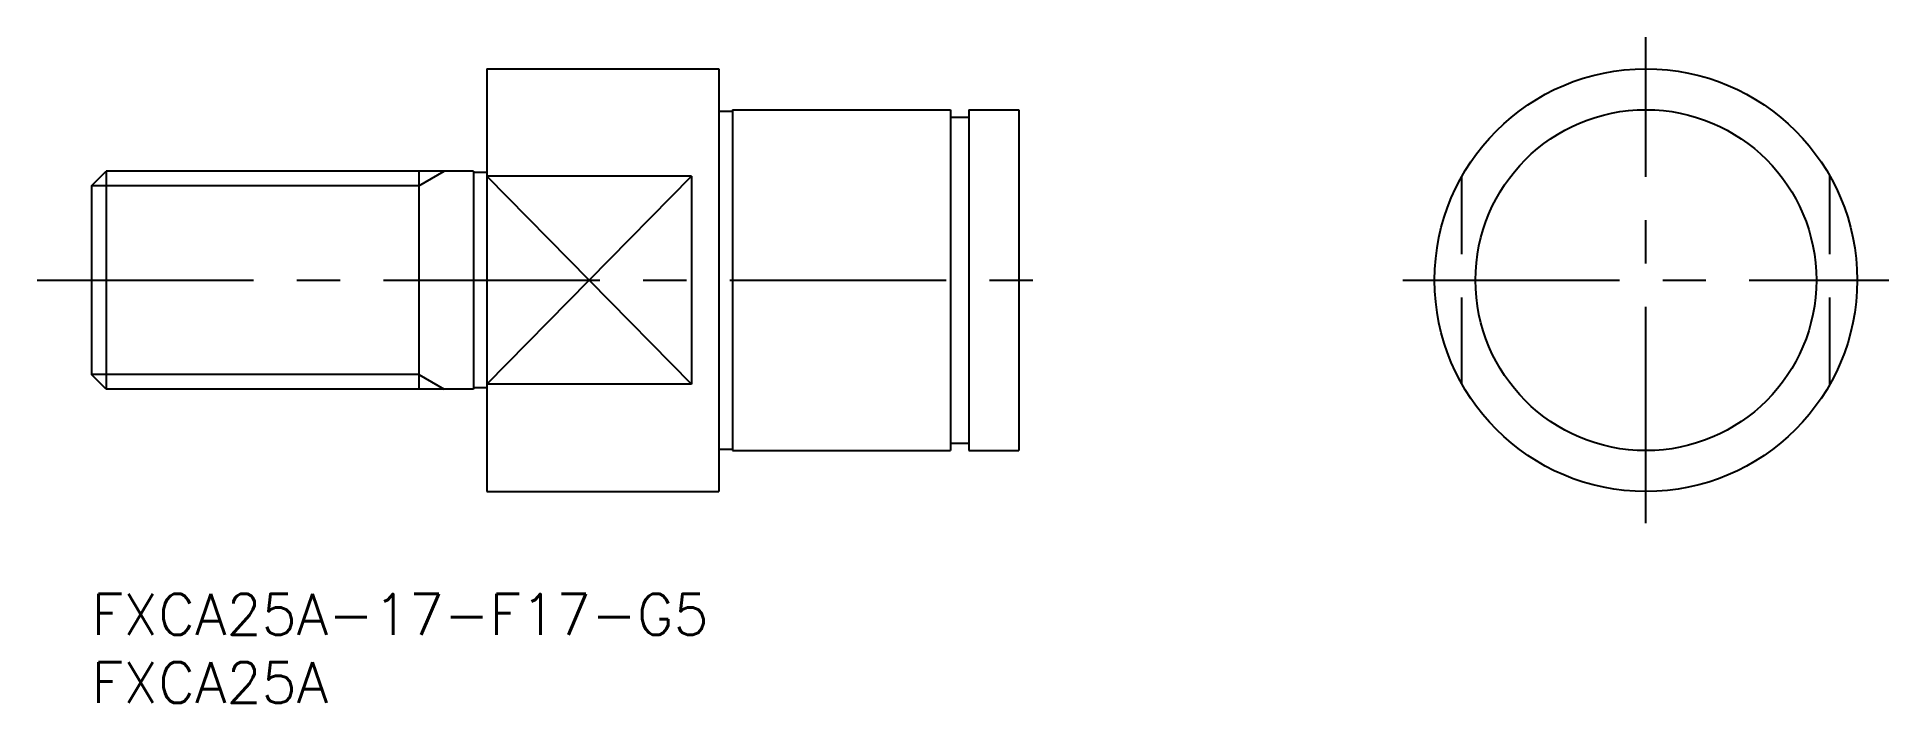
# Model space of a CAD drawing. Extents: x -4 to 132, y -8 to 41.
import ezdxf

# ---------------------------------------------------------------- set-up
doc = ezdxf.new("R2010")
doc.units = 0
doc.header["$LTSCALE"] = 0.5
doc.linetypes.add('CENTER', pattern=[50.8, 31.75, -6.35, 6.35, -6.35])
doc.linetypes.add('DASHED', pattern=[19.05, 12.7, -6.35])
for name, color, linetype in [('MSM_CENTER', 1, 'CENTER'), ('MSM_CONTINUOUS', 7, 'CONTINUOUS'), ('MSM_DASHED', 4, 'DASHED'), ('MSM_NARROW', 5, 'CONTINUOUS'), ('MSM_PART_NUMBER', 7, 'CONTINUOUS')]:
    doc.layers.add(name, color=color, linetype=linetype)
doc.styles.get("Standard").update_dxf_attribs({"font": 'txt.shx', "height": 3, "bigfont": 'bigfont.shx'})

# ---------------------------------------------------------------- blocks, each defined once
blk = doc.blocks.new('*U5')
at = {"layer": 'MSM_PART_NUMBER'}
blk.add_text('FXCA25A-17-F17-G5', height=3, dxfattribs=at).set_placement((0, -3))
blk = doc.blocks.new('*U6')
at = {"layer": 'MSM_PART_NUMBER'}
blk.add_text('FXCA25A', height=3, dxfattribs=at).set_placement((0, -8))

msp = doc.modelspace()

# ---------------------------------------------------------------- linework, layer by layer
at = {"layer": 'MSM_CENTER'}
for p, q in [((114, 5.18), (114, 40.82)), ((-4, 23), (71, 23)), ((96.18, 23), (131.82, 23))]:
    msp.add_line(p, q, dxfattribs=at)
at = {"layer": 'MSM_CONTINUOUS'}
for p, q in [((29, 38.5), (29, 7.5)), ((29, 38.5), (46, 38.5)), ((46, 38.5), (46, 7.5)), ((46, 35.4), (47, 35.4)), ((47, 35.5), (63, 35.5)), ((47, 35.5), (47, 10.5)), ((63, 35.5), (63, 10.5)), ((64.35, 35.5), (64.35, 10.5)), ((64.35, 35.5), (68, 35.5)), ((68, 35.5), (68, 10.5)), ((63, 34.95), (64.35, 34.95)), ((0, 29.92), (1.08, 31)), ((0, 29.92), (0, 16.08)), ((28, 31), (1.08, 31)), ((1.08, 31), (1.08, 15)), ((24, 31), (24, 15)), ((28, 31), (28, 15)), ((29, 30.9), (28, 30.9)), ((44, 30.62), (29, 30.62)), ((44, 30.62), (44, 15.38)), ((1.08, 15), (0, 16.08)), ((28, 15), (1.08, 15)), ((29, 15.1), (28, 15.1)), ((44, 15.38), (29, 15.38)), ((63, 11.05), (64.35, 11.05)), ((46, 10.6), (47, 10.6)), ((47, 10.5), (63, 10.5)), ((64.35, 10.5), (68, 10.5)), ((29, 7.5), (46, 7.5))]:
    msp.add_line(p, q, dxfattribs=at)
for radius in [15.5, 12.5]:
    msp.add_circle((114, 23), radius, dxfattribs=at)
at = {"layer": 'MSM_DASHED'}
for p, q in [((100.5, 15.38), (100.5, 30.62)), ((127.5, 15.38), (127.5, 30.62))]:
    msp.add_line(p, q, dxfattribs=at)
at = {"layer": 'MSM_NARROW'}
for p, q in [((24, 29.92), (0, 29.92)), ((24, 29.92), (25.87, 31)), ((29, 30.62), (44, 15.38)), ((29, 15.38), (44, 30.62)), ((24, 16.08), (0, 16.08)), ((24, 16.08), (25.87, 15))]:
    msp.add_line(p, q, dxfattribs=at)

# ---------------------------------------------------------------- block references
at = {"layer": 'MSM_CONTINUOUS'}
for name in ['*U5', '*U6']:
    msp.add_blockref(name, (0, 0), dxfattribs=at)

doc.saveas('drawing.dxf')
